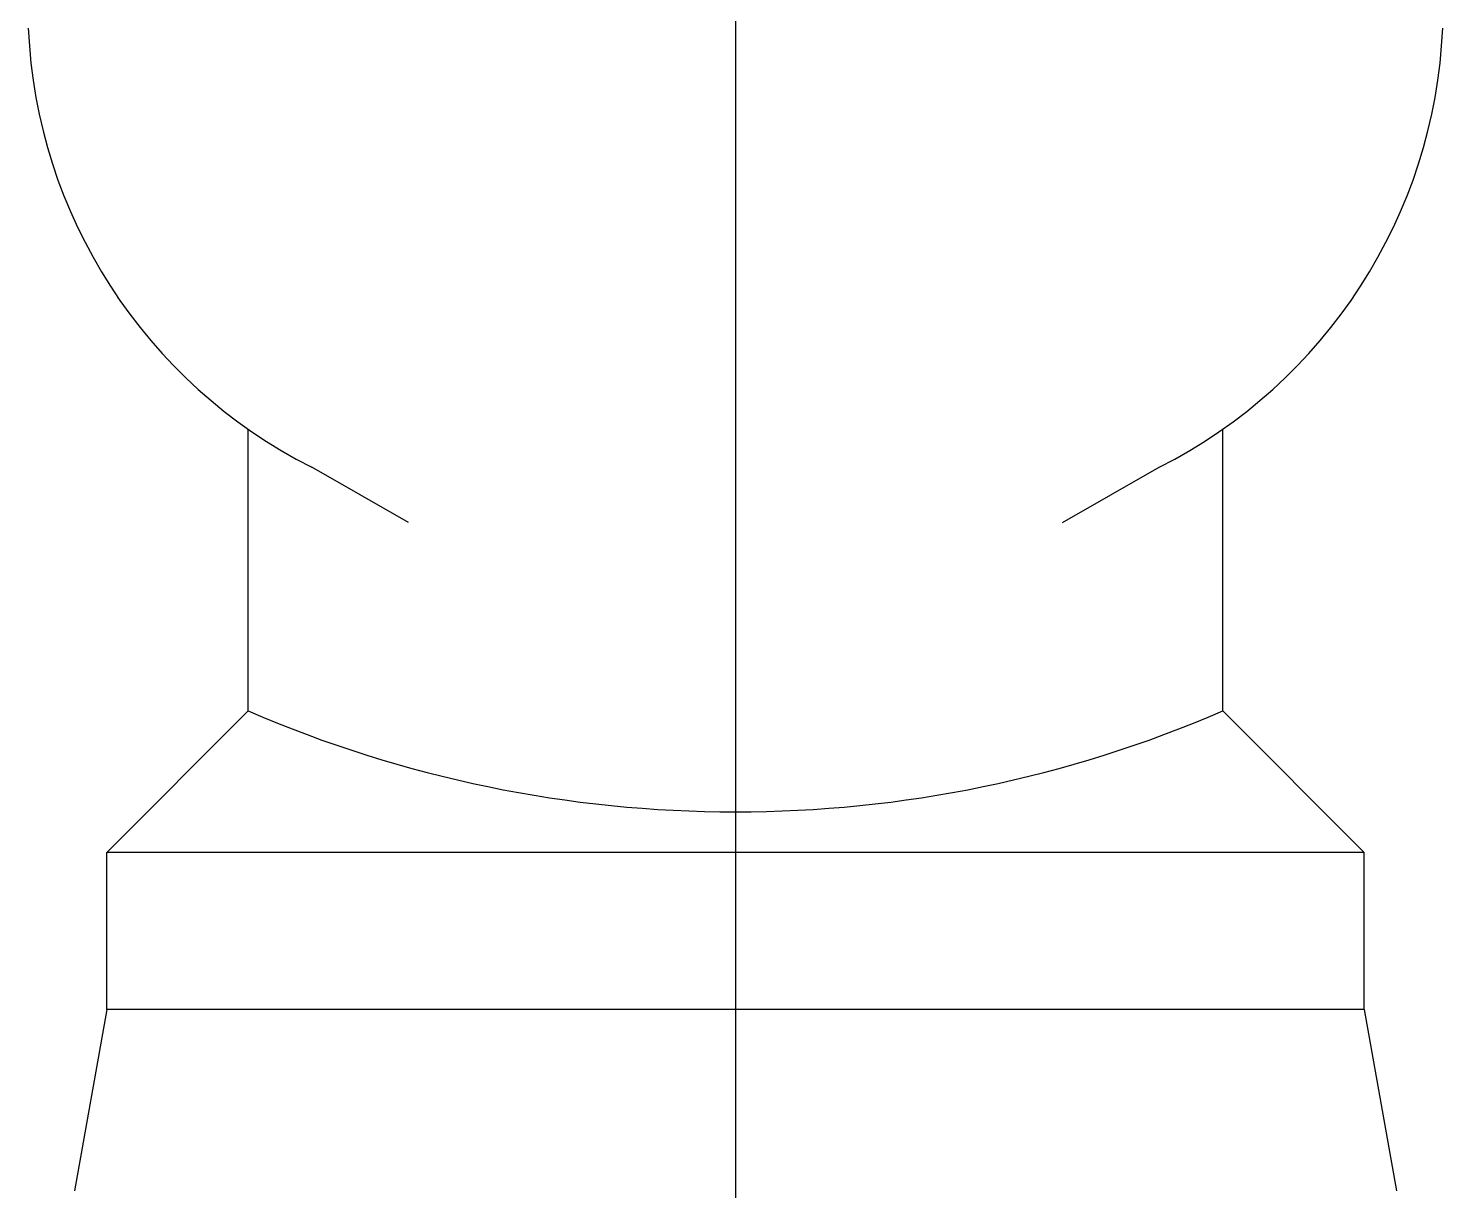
# Model space of a CAD drawing. Extents: x -6.6 to 48.3, y -19.1 to 33.3.
# Drawn here: x 36.44 to 45.44, y 13.25 to 20.64 of the extents above; entities that cross this region are included whole.
import ezdxf

# ---------------------------------------------------------------- set-up
doc = ezdxf.new("R2010")
doc.units = 0
doc.linetypes.add('CENTER', pattern=[50.8, 31.75, -6.35, 6.35, -6.35])
doc.layers.get('0').update_dxf_attribs({"linetype": 'CONTINUOUS'})
doc.layers.add('CENTER', color=1, linetype='CENTER')

msp = doc.modelspace()

# ---------------------------------------------------------------- linework, layer by layer
at = {"color": 7, "linetype": 'CONTINUOUS'}
for p, q in [((37.8353, 16.3), (37.8353, 18.0921)), ((44.0353, 16.3), (44.0353, 18.0921)), ((38.8544, 17.4992), (38.2392, 17.8507)), ((43.0161, 17.4992), (43.6313, 17.8507)), ((37.8353, 16.3), (36.9353, 15.4)), ((44.0353, 16.3), (44.9353, 15.4)), ((44.9353, 15.4), (36.9353, 15.4)), ((36.9353, 14.4), (36.9353, 15.4)), ((44.9353, 14.4), (44.9353, 15.4)), ((36.9353, 14.4), (36.7294, 13.2473)), ((44.9353, 14.4), (36.9353, 14.4)), ((44.9353, 14.4), (45.1411, 13.2473))]:
    msp.add_line(p, q, dxfattribs=at)
for centre, radius, start, end in [((39.7193, 20.7857), 3.2871, 182.47423, 243.23916), ((42.1512, 20.7857), 3.2871, 296.76084, 357.52577), ((40.9353, 23.463), 7.8051, 246.59816, 293.40184)]:
    msp.add_arc(centre, radius, start, end, dxfattribs=at)
at = {"layer": 'CENTER', "color": 1, "linetype": 'CENTER'}
msp.add_line((40.9353, 33.2553), (40.9353, -2), dxfattribs=at)

doc.saveas('drawing.dxf')
